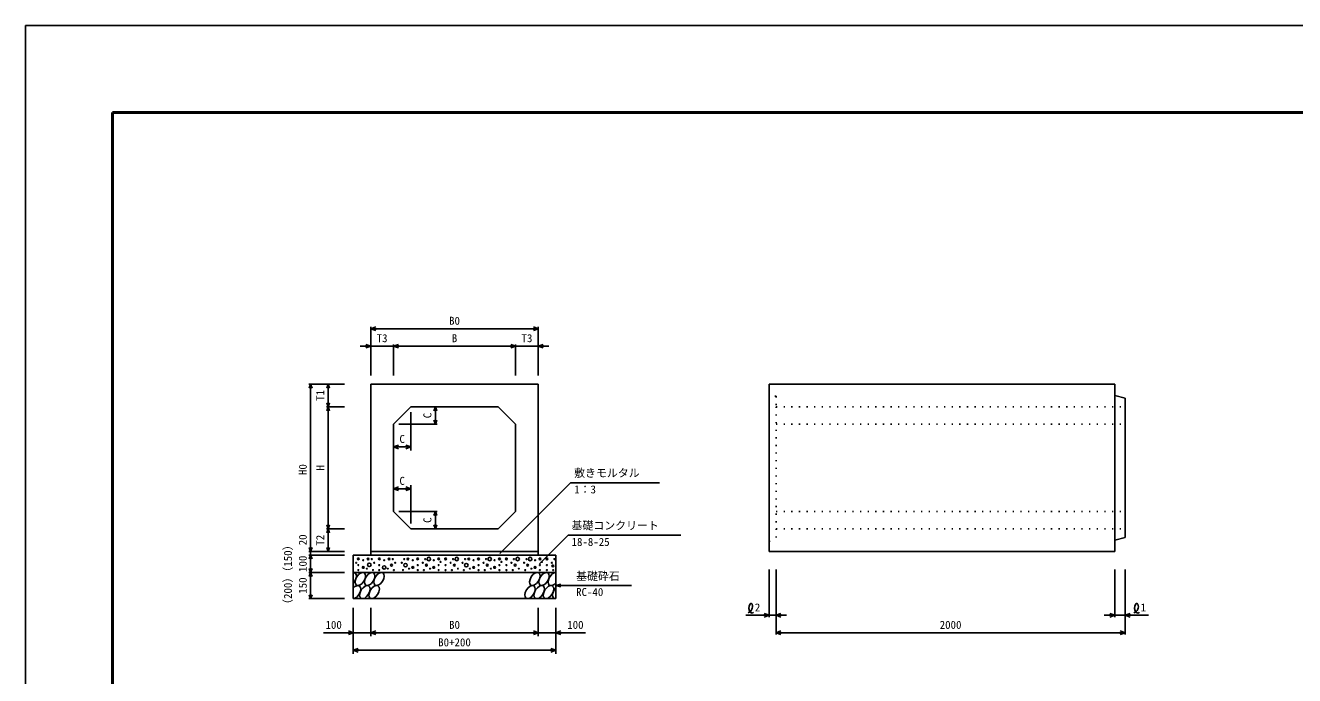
# Model space of a CAD drawing. Units: millimetres, scale not verified. Extents: x -25170 to 75630, y 0 to 35640.
# Drawn here: x -25170 to -7720, y 26694 to 35640 of the extents above; entities that cross this region are included whole.
import ezdxf
from ezdxf.enums import TextEntityAlignment as Align

# ---------------------------------------------------------------- set-up
doc = ezdxf.new("R2010")
doc.units = ezdxf.units.MM
doc.header["$LTSCALE"] = 60
doc.linetypes.add('DOTTED', pattern=[1.75, 0.25, -1.5])
for name, color, linetype, lineweight in [('Defpoints_3', 5, 'Continuous', 25), ('DIM', 7, 'Continuous', 25), ('HATCH', 6, 'Continuous', 25), ('OUTLINE', 3, 'Continuous', 25), ('OUTLINE2', 4, 'DOTTED', 25), ('WAKU', 3, 'Continuous', 50)]:
    doc.layers.add(name, color=color, linetype=linetype, lineweight=lineweight)
doc.styles.add('ＭＳ ゴシック', font='')
doc.styles.get('ＭＳ ゴシック').set_extended_font_data('MS Gothic')

msp = doc.modelspace()

# ---------------------------------------------------------------- linework, layer by layer
at = {"layer": 'Defpoints_3'}
for p, q in [((25230, 35640), (-25170, 35640)), ((-25170, 35640), (-25170, 0))]:
    msp.add_line(p, q, dxfattribs=at)
at = {"layer": 'DIM'}
for p, q in [((-20421.63, 31466.95), (-20353.97, 31491.58)), ((-20421.63, 31490.95), (-20421.63, 30822.29)), ((-20421.63, 31466.95), (-18117.63, 31466.95)), ((-20353.97, 31442.32), (-20421.63, 31466.95)), ((-18117.63, 31466.95), (-18185.29, 31491.58)), ((-18185.29, 31442.32), (-18117.63, 31466.95)), ((-18117.63, 31490.95), (-18117.63, 30822.29)), ((-20421.63, 31226.95), (-20489.29, 31251.58)), ((-20109.63, 31226.95), (-20041.97, 31251.58)), ((-20109.63, 31250.95), (-20109.63, 30822.29)), ((-18429.63, 31226.95), (-18497.29, 31251.58)), ((-18429.63, 31250.95), (-18429.63, 30822.29)), ((-18117.63, 31226.95), (-18049.97, 31251.58)), ((-20421.63, 31226.95), (-20565.63, 31226.95)), ((-20489.29, 31202.32), (-20421.63, 31226.95)), ((-20421.63, 31226.95), (-20109.63, 31226.95)), ((-20109.63, 31226.95), (-18429.63, 31226.95)), ((-20041.97, 31202.32), (-20109.63, 31226.95)), ((-18497.29, 31202.32), (-18429.63, 31226.95)), ((-18429.63, 31226.95), (-18117.63, 31226.95)), ((-18049.97, 31202.32), (-18117.63, 31226.95)), ((-17973.63, 31226.95), (-18117.63, 31226.95)), ((-21271.72, 30704.62), (-20781.63, 30704.62)), ((-21247.72, 30704.62), (-21267.42, 30650.49)), ((-21247.72, 30704.62), (-21247.72, 28400.62)), ((-21228.02, 30650.49), (-21247.72, 30704.62)), ((-21007.72, 30704.62), (-21027.42, 30650.49)), ((-21007.72, 30704.62), (-21007.72, 30392.62)), ((-20988.02, 30650.49), (-21007.72, 30704.62)), ((-21031.72, 30392.62), (-20781.63, 30392.62)), ((-21007.72, 30392.62), (-21027.42, 30446.74)), ((-21007.72, 30392.62), (-21027.42, 30338.49)), ((-20988.02, 30446.74), (-21007.72, 30392.62)), ((-21007.72, 28712.62), (-21007.72, 30392.62)), ((-20988.02, 30338.49), (-21007.72, 30392.62)), ((-19553.33, 30338.49), (-19533.63, 30392.62)), ((-19533.63, 30392.62), (-19533.63, 30152.62)), ((-19533.63, 30392.62), (-19513.93, 30338.49)), ((-19869.63, 30320.62), (-19869.63, 29792.62)), ((-19553.33, 30206.74), (-19533.63, 30152.62)), ((-19533.63, 30152.62), (-19513.93, 30206.74)), ((-20037.63, 30152.62), (-19509.63, 30152.62)), ((-20041.97, 29865.24), (-20109.63, 29840.62)), ((-20109.63, 29840.62), (-19869.63, 29840.62)), ((-20109.63, 29840.62), (-20041.97, 29815.99)), ((-19937.29, 29865.24), (-19869.63, 29840.62)), ((-19869.63, 29840.62), (-19937.29, 29815.99)), ((-17673.02, 29348.13), (-18645.84, 28375.3)), ((-17673.02, 29348.13), (-16451.67, 29348.13)), ((-20109.63, 29264.62), (-20041.97, 29289.24)), ((-20109.63, 29264.62), (-19869.63, 29264.62)), ((-20041.97, 29239.99), (-20109.63, 29264.62)), ((-19869.63, 29264.62), (-19937.29, 29289.24)), ((-19937.29, 29239.99), (-19869.63, 29264.62)), ((-19869.63, 28784.62), (-19869.63, 29312.62)), ((-20037.63, 28952.62), (-19509.63, 28952.62)), ((-19553.33, 28898.49), (-19533.63, 28952.62)), ((-19533.63, 28712.62), (-19533.63, 28952.62)), ((-19533.63, 28952.62), (-19513.93, 28898.49)), ((-21031.72, 28712.62), (-20781.63, 28712.62)), ((-21007.72, 28712.62), (-21027.42, 28766.74)), ((-21007.72, 28712.62), (-21027.42, 28658.49)), ((-20988.02, 28766.74), (-21007.72, 28712.62)), ((-21007.72, 28712.62), (-21007.72, 28400.62)), ((-20988.02, 28658.49), (-21007.72, 28712.62)), ((-19553.33, 28766.74), (-19533.63, 28712.62)), ((-19533.63, 28712.62), (-19513.93, 28766.74)), ((-17709.14, 28625.39), (-18101.91, 28232.62)), ((-17709.14, 28625.39), (-16156.65, 28625.39)), ((-21247.72, 28400.62), (-21267.42, 28454.74)), ((-21228.02, 28454.74), (-21247.72, 28400.62)), ((-21007.72, 28400.62), (-21027.42, 28454.74)), ((-20988.02, 28454.74), (-21007.72, 28400.62)), ((-21271.72, 28400.62), (-20781.63, 28400.62)), ((-21271.72, 28352.62), (-20781.63, 28352.62)), ((-21247.72, 28352.62), (-21267.42, 28298.49)), ((-21247.72, 28400.62), (-21247.72, 28352.62)), ((-21247.72, 28112.62), (-21247.72, 28352.62)), ((-21228.02, 28298.49), (-21247.72, 28352.62)), ((-21271.72, 28112.62), (-20781.63, 28112.62)), ((-21247.72, 28112.62), (-21267.42, 28166.74)), ((-21247.72, 28112.62), (-21267.42, 28058.49)), ((-21228.02, 28166.74), (-21247.72, 28112.62)), ((-21247.72, 28112.62), (-21247.72, 27752.62)), ((-21228.02, 28058.49), (-21247.72, 28112.62)), ((-14945.32, 27499.38), (-14945.32, 28152.67)), ((-14849.32, 27259.38), (-14849.32, 28152.67)), ((-10193.32, 27499.38), (-10193.32, 28152.67)), ((-10049.32, 27259.38), (-10049.32, 28152.67)), ((-17877.63, 27932.62), (-17808.09, 27951.25)), ((-17877.63, 27932.62), (-16837.68, 27932.62)), ((-17877.63, 27932.62), (-17808.09, 27913.98)), ((-21271.72, 27752.62), (-20781.63, 27752.62)), ((-21247.72, 27752.62), (-21267.42, 27806.74)), ((-21228.02, 27806.74), (-21247.72, 27752.62)), ((-20661.63, 26995.38), (-20661.63, 27625.01)), ((-20421.63, 27235.38), (-20421.63, 27625.01)), ((-18117.63, 27235.38), (-18117.63, 27625.01)), ((-17877.63, 26995.38), (-17877.63, 27625.01)), ((-15265.29, 27523.38), (-14945.32, 27523.38)), ((-14945.32, 27523.38), (-15012.98, 27548.01)), ((-15012.98, 27498.76), (-14945.32, 27523.38)), ((-14945.32, 27523.38), (-14849.32, 27523.38)), ((-14849.32, 27523.38), (-14781.66, 27548.01)), ((-14781.66, 27498.76), (-14849.32, 27523.38)), ((-14849.32, 27523.38), (-14705.32, 27523.38)), ((-10193.32, 27523.38), (-10337.32, 27523.38)), ((-10193.32, 27523.38), (-10260.98, 27548.01)), ((-10260.98, 27498.76), (-10193.32, 27523.38)), ((-10193.32, 27523.38), (-10049.32, 27523.38)), ((-10049.32, 27523.38), (-9981.66, 27548.01)), ((-9981.66, 27498.76), (-10049.32, 27523.38)), ((-10049.32, 27523.38), (-9729.35, 27523.38)), ((-21069.63, 27283.38), (-20661.63, 27283.38)), ((-20729.29, 27308.01), (-20661.63, 27283.38)), ((-20661.63, 27283.38), (-20729.29, 27258.76)), ((-20661.63, 27283.38), (-20421.63, 27283.38)), ((-20421.63, 27283.38), (-20353.97, 27308.01)), ((-20421.63, 27283.38), (-18117.63, 27283.38)), ((-20353.97, 27258.76), (-20421.63, 27283.38)), ((-18185.29, 27308.01), (-18117.63, 27283.38)), ((-18117.63, 27283.38), (-18185.29, 27258.76)), ((-17877.63, 27283.38), (-18117.63, 27283.38)), ((-17809.97, 27308.01), (-17877.63, 27283.38)), ((-17469.63, 27283.38), (-17877.63, 27283.38)), ((-17877.63, 27283.38), (-17809.97, 27258.76)), ((-14849.32, 27283.38), (-14781.66, 27308.01)), ((-14849.32, 27283.38), (-10049.32, 27283.38)), ((-14781.66, 27258.76), (-14849.32, 27283.38)), ((-10049.32, 27283.38), (-10116.98, 27308.01)), ((-10116.98, 27258.76), (-10049.32, 27283.38)), ((-20661.63, 27043.38), (-20593.97, 27068.01)), ((-17945.29, 27068.01), (-17877.63, 27043.38)), ((-20661.63, 27043.38), (-17877.63, 27043.38)), ((-20593.97, 27018.76), (-20661.63, 27043.38)), ((-17877.63, 27043.38), (-17945.29, 27018.76))]:
    msp.add_line(p, q, dxfattribs=at)
for centre, radius, start, end in [((-15263.88, 27643.96), 90.78, 289.9602, 20.72872), ((-15132.21, 27625.14), 92.26, 143.0676, 225.24931), ((-15193.66, 27671.13), 15.51, 18.68337, 142.44378), ((-9958.82, 27643.96), 90.78, 289.9602, 20.72872), ((-9827.16, 27625.14), 92.26, 143.0676, 225.24931), ((-9888.61, 27671.13), 15.51, 18.68337, 142.44378), ((-15181.9, 27581.55), 26.71, 235.14706, 325.14706), ((-9876.84, 27581.55), 26.71, 235.14706, 325.14706)]:
    msp.add_arc(centre, radius, start, end, dxfattribs=at)
at = {"layer": 'HATCH'}
for centre, radius in [((-20592.29, 28299.94), 12), ((-20524.99, 28281.04), 6), ((-20457.71, 28297.84), 12), ((-20407.23, 28297.84), 6), ((-20304.29, 28299.94), 12), ((-20236.99, 28281.04), 6), ((-20169.71, 28297.84), 12), ((-20119.23, 28297.84), 6), ((-19961.18, 28297.84), 6), ((-19910.7, 28297.84), 12), ((-19843.42, 28281.04), 6), ((-19776.12, 28299.94), 12), ((-19673.18, 28297.84), 6), ((-19622.7, 28297.84), 24), ((-19555.42, 28281.04), 6), ((-19488.12, 28299.94), 12), ((-19392.49, 28299.94), 12), ((-19289.55, 28297.84), 6), ((-19239.07, 28297.84), 24), ((-19124.86, 28297.84), 6), ((-19074.38, 28297.84), 12), ((-19007.1, 28281.04), 6), ((-18939.8, 28299.94), 12), ((-18836.86, 28297.84), 6), ((-18786.38, 28297.84), 24), ((-18719.1, 28281.04), 6), ((-18651.8, 28299.94), 12), ((-18556.17, 28299.94), 12), ((-18453.23, 28297.84), 6), ((-18402.75, 28297.84), 24), ((-18280.42, 28297.84), 6), ((-18229.94, 28297.84), 24), ((-18162.66, 28281.04), 6), ((-18095.37, 28299.94), 12), ((-17999.73, 28299.94), 12), ((-17896.79, 28297.84), 6), ((-20622.09, 28245.23), 6), ((-20592.29, 28213.8), 6), ((-20592.29, 28146.57), 6), ((-20524.99, 28182.29), 12), ((-20474.52, 28165.48), 6), ((-20442.01, 28218.61), 24), ((-20390.41, 28146.57), 6), ((-20373.59, 28247.42), 6), ((-20304.29, 28213.8), 6), ((-20304.29, 28146.57), 6), ((-20236.99, 28182.29), 24), ((-20186.52, 28165.48), 6), ((-20136.06, 28213.8), 12), ((-20102.41, 28146.57), 6), ((-20085.59, 28247.42), 6), ((-19994.82, 28247.42), 6), ((-19978, 28146.57), 6), ((-19944.35, 28213.8), 24), ((-19893.89, 28165.48), 6), ((-19843.42, 28182.29), 12), ((-19776.12, 28213.8), 6), ((-19776.12, 28146.57), 6), ((-19706.82, 28247.42), 6), ((-19690, 28146.57), 6), ((-19656.35, 28213.8), 12), ((-19605.89, 28165.48), 6), ((-19555.42, 28182.29), 12), ((-19488.12, 28213.8), 6), ((-19488.12, 28146.57), 6), ((-19460.91, 28257.78), 6), ((-19392.49, 28213.8), 6), ((-19392.49, 28146.57), 6), ((-19323.19, 28247.42), 6), ((-19306.37, 28146.57), 6), ((-19272.72, 28213.8), 12), ((-19222.25, 28165.48), 6), ((-19158.5, 28247.42), 6), ((-19141.68, 28146.57), 6), ((-19108.03, 28213.8), 24), ((-19057.56, 28165.48), 6), ((-19007.1, 28182.29), 12), ((-18939.8, 28213.8), 6), ((-18939.8, 28146.57), 6), ((-18870.5, 28247.42), 6), ((-18853.68, 28146.57), 6), ((-18820.03, 28213.8), 12), ((-18769.56, 28165.48), 6), ((-18719.1, 28182.29), 12), ((-18651.8, 28213.8), 6), ((-18651.8, 28146.57), 6), ((-18624.59, 28257.78), 6), ((-18556.17, 28213.8), 6), ((-18556.17, 28146.57), 6), ((-18486.87, 28247.42), 6), ((-18470.05, 28146.57), 6), ((-18436.4, 28213.8), 12), ((-18385.93, 28165.48), 6), ((-18314.06, 28247.42), 6), ((-18297.24, 28146.57), 6), ((-18263.59, 28213.8), 12), ((-18213.13, 28165.48), 6), ((-18162.66, 28182.29), 12), ((-18095.37, 28213.8), 6), ((-18095.37, 28146.57), 6), ((-18068.15, 28257.78), 6), ((-17999.73, 28213.8), 6), ((-17999.73, 28146.57), 6), ((-17930.43, 28247.42), 6), ((-17917.66, 28203.7), 12), ((-17913.61, 28146.57), 6)]:
    msp.add_circle(centre, radius, dxfattribs=at)
for centre, start_param, end_param in [((-20691.31, 28022.56), 4.385593, 6.67454438), ((-17910.89, 28022.56), 0.33577149, 4.44118059), ((-20630.54, 27842.59), 3.51114638, 7.548991), ((-17850.12, 27842.59), 1.2110787, 3.56587337)]:
    msp.add_ellipse(centre, major_axis=(52.36, 84.74), ratio=0.5792, start_param=start_param, end_param=end_param, dxfattribs=at)
for centre in [(-20563.61, 28022.56), (-20435.91, 28022.56), (-20308.2, 28022.56), (-18166.3, 28022.56), (-18038.59, 28022.56), (-20502.84, 27842.59), (-20375.14, 27842.59), (-18233.23, 27842.59), (-18105.53, 27842.59), (-17977.82, 27842.59)]:
    msp.add_ellipse(centre, major_axis=(52.36, 84.74), ratio=0.5792, dxfattribs=at)
at = {"layer": 'OUTLINE'}
for p, q in [((-20421.63, 28352.62), (-20421.63, 30704.62)), ((-18117.63, 30704.62), (-20421.63, 30704.62)), ((-18117.63, 30704.62), (-18117.63, 28352.62)), ((-14945.32, 28400.62), (-14945.32, 30704.62)), ((-10193.32, 30704.62), (-14945.32, 30704.62)), ((-10193.32, 30704.62), (-10193.32, 28400.62)), ((-10049.32, 30512.62), (-10193.32, 30548.62)), ((-20109.63, 30152.62), (-19869.63, 30392.62)), ((-19869.63, 30392.62), (-18669.63, 30392.62)), ((-18669.63, 30392.62), (-18429.63, 30152.62)), ((-10049.32, 30512.62), (-10049.32, 28592.62)), ((-20109.63, 30152.62), (-20109.63, 28952.62)), ((-18429.63, 30152.62), (-18429.63, 28952.62)), ((-19869.63, 28712.62), (-20109.63, 28952.62)), ((-18669.63, 28712.62), (-18429.63, 28952.62)), ((-19869.63, 28712.62), (-18669.63, 28712.62)), ((-10193.32, 28556.62), (-10049.32, 28592.62)), ((-20661.63, 28352.62), (-20661.63, 27752.62)), ((-20661.63, 28352.62), (-17877.63, 28352.62)), ((-18117.63, 28400.62), (-20421.63, 28400.62)), ((-17877.63, 28352.62), (-17877.63, 27752.62)), ((-10193.32, 28400.62), (-14945.32, 28400.62)), ((-20661.63, 28112.62), (-17877.63, 28112.62)), ((-20661.63, 27752.62), (-17877.63, 27752.62))]:
    msp.add_line(p, q, dxfattribs=at)
at = {"layer": 'OUTLINE2'}
for p, q in [((-14849.32, 30536.62), (-14945.32, 30560.62)), ((-14849.32, 30536.62), (-14849.32, 30392.62)), ((-14849.32, 30392.62), (-10049.32, 30392.62)), ((-14849.32, 30392.62), (-14849.32, 28568.62)), ((-14849.32, 30152.62), (-10049.32, 30152.62)), ((-14849.32, 28952.62), (-10049.32, 28952.62)), ((-14849.32, 28712.62), (-10049.32, 28712.62)), ((-14945.32, 28544.62), (-14849.32, 28568.62))]:
    msp.add_line(p, q, dxfattribs=at)
at = {"layer": 'WAKU'}
for p, q in [((24030, 34440), (-23970, 34440)), ((-23970, 34440), (-23970, 1200))]:
    msp.add_line(p, q, dxfattribs=at)

# ---------------------------------------------------------------- texts
at = {"layer": 'DIM', "style": 'ＭＳ ゴシック'}
for s, p in [('B0', (-19344.63, 31487.95)), ('T3', (-20340.63, 31247.95)), ('B', (-19307.13, 31247.95)), ('T3', (-18348.63, 31247.95)), ('C', (-20027.13, 29861.62)), ('敷きモルタル', (-17625.02, 29393.09)), ('C', (-20027.13, 29285.62)), ('1：3', (-17625.02, 29167.93)), ('基礎コンクリート', (-17661.14, 28670.35)), ('18-8-25', (-17661.14, 28445.19)), ('基礎砕石', (-17598.46, 27973.83)), ('RC-40', (-17598.46, 27756.17)), (' 2', (-15216.16, 27544.38)), (' 1', (-9911.1, 27544.38)), ('100', (-21043.99, 27304.38)), ('B0', (-19344.63, 27304.38)), ('100', (-17720.27, 27304.38)), ('2000', (-12599.32, 27304.38)), ('B0+200', (-19494.63, 27064.38))]:
    msp.add_text(s, height=110, dxfattribs=at).set_placement(p, align=Align.BOTTOM_LEFT)
for s, p in [('T1', (-21028.72, 30473.62)), ('C', (-19554.63, 30235.12)), ('H0', (-21268.72, 29453.62)), ('H', (-21028.72, 29515.12)), ('C', (-19554.63, 28795.12)), ('20', (-21268.72, 28486.53)), ('T2', (-21028.72, 28481.62)), ('（150）', (-21472.72, 28042.12)), ('100', (-21268.72, 28120.12)), ('（200）', (-21472.72, 27598.12)), ('150', (-21268.72, 27820.12))]:
    msp.add_text(s, height=110, rotation=90, dxfattribs=at).set_placement(p, align=Align.BOTTOM_LEFT)

doc.saveas('drawing.dxf')
